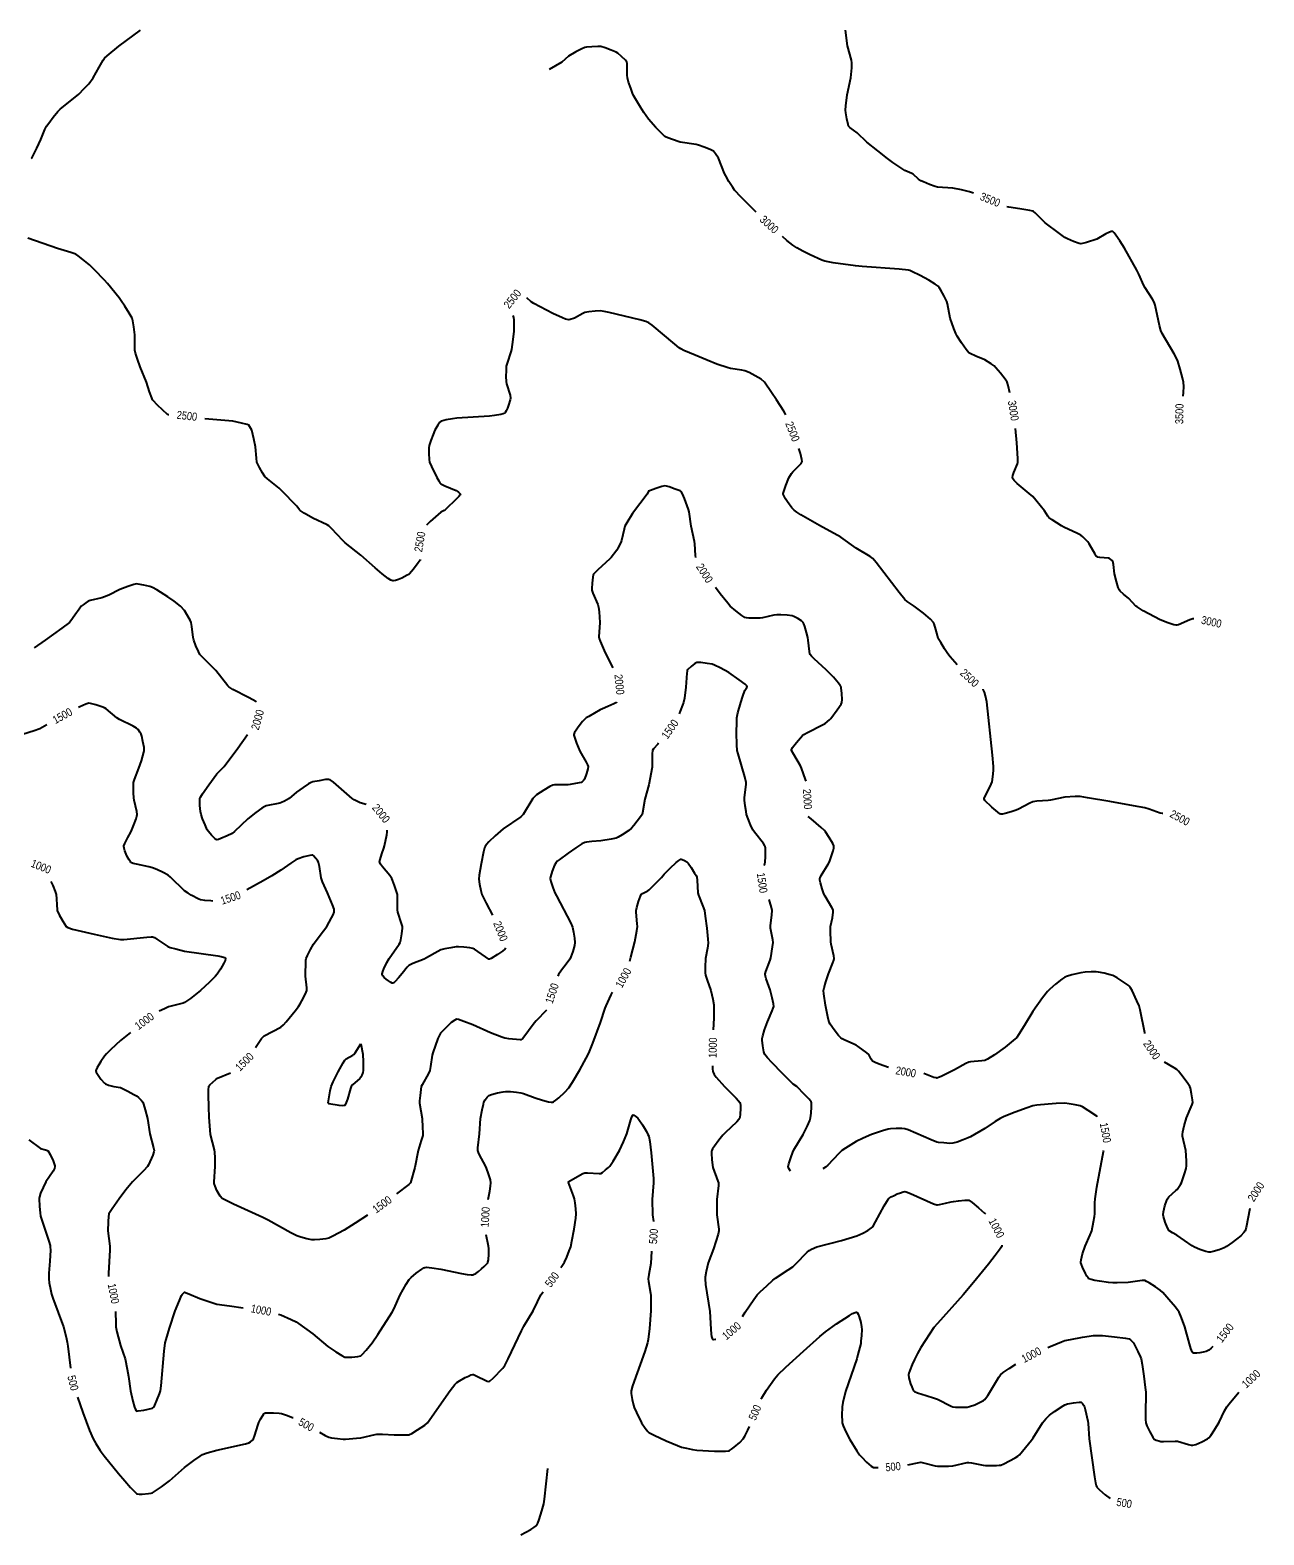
# Model space of a CAD drawing. Extents: x 6523 to 14962, y 1308 to 7376.
# Drawn here: x 10262 to 14962, y 1646 to 7376 of the extents above; entities that cross this region are included whole.
import ezdxf
from ezdxf.enums import TextEntityAlignment as Align

# ---------------------------------------------------------------- set-up
doc = ezdxf.new("R2010")
doc.units = 0
doc.header["$MEASUREMENT"] = 0
doc.layers.add('OVB-D2-TEXT', color=7, linetype='Continuous')
doc.layers.add('OVB-D2_Contour', color=1, linetype='Continuous', lineweight=40)
doc.styles.add('PTXT', font='ARIALN.TTF', dxfattribs={"width": 0.825})

msp = doc.modelspace()

# ---------------------------------------------------------------- linework, layer by layer
at = {"layer": 'OVB-D2_Contour', "color": 11, "elevation": 762}
for points in [[(10267.7, 6886.8), (10268.8, 6888.5), (10287.4, 6925.8), (10303.3, 6958.9), (10318.5, 6996.6), (10324.9, 7010.4), (10332.9, 7021.6), (10350.6, 7044.5), (10367.7, 7065.4), (10376.1, 7074.2), (10447.7, 7132.3), (10468.5, 7152.9), (10485.9, 7171.2), (10502.3, 7193.3), (10525.7, 7235), (10541, 7261.1), (10546.1, 7268.5), (10556.2, 7278.1), (10600.6, 7313.9), (10682.6, 7375.7)], [(10791.2, 5910.5), (10789.3, 5910.6), (10785.1, 5912.5), (10747.6, 5948.1), (10731, 5965.6), (10729, 5968.3), (10725.8, 5974.9), (10717.5, 5998), (10705.3, 6035), (10680.8, 6093.3), (10670.8, 6123.3), (10664, 6146), (10661.3, 6157), (10660.8, 6172.9), (10661.2, 6215.3), (10657.2, 6245.6), (10653.2, 6268.3), (10650.4, 6278.9), (10639.9, 6297.5), (10623.2, 6324), (10609.1, 6345.1), (10601, 6356), (10557.2, 6410.4), (10546.1, 6423.5), (10507, 6463.3), (10487.9, 6482), (10463.4, 6502.5), (10445, 6516.6), (10435.8, 6522.7), (10417.1, 6529.2), (10366.3, 6543.8), (10253.3, 6583.7)], [(13140.7, 5910.8), (13139.7, 5913.1), (13133.5, 5924.2), (13105.9, 5967.9), (13086.9, 5995.8), (13059.1, 6035), (13047, 6046.6), (13024.1, 6059.3), (13000.8, 6071.3), (12984.5, 6078.7), (12973.8, 6080.9), (12929.8, 6087.2), (12920.8, 6089.1), (12878.4, 6103.8), (12840.7, 6118.6), (12795, 6137.5), (12752.8, 6156), (12740.6, 6162.3), (12735, 6166.2), (12718.5, 6179.2), (12631.8, 6251.8), (12618.7, 6261.4), (12608.1, 6265.6), (12584.8, 6272), (12467.5, 6300.4), (12448.4, 6304.6), (12433.2, 6307), (12414.2, 6305.7), (12390.7, 6302.9), (12374.9, 6300.1), (12367.8, 6296.8), (12335.4, 6278.5), (12319.9, 6273.6), (12313.9, 6272.5), (12301.8, 6275.6), (12290.4, 6279.6), (12253, 6296.1), (12181.4, 6335), (12171.4, 6341.3), (12154.8, 6356.1)], [(12101.1, 6289), (12103.3, 6281.6), (12104.2, 6272.6), (12104.3, 6228.7), (12103.9, 6217.9), (12098.7, 6178.5), (12095.6, 6159.6), (12093.2, 6150.6), (12078.9, 6106.9), (12075.9, 6096), (12075, 6080.1), (12074.9, 6056.6), (12075.5, 6037.7), (12077.2, 6028.7), (12090.3, 5985), (12092.2, 5974.1), (12091.1, 5967.8), (12084.6, 5947.3), (12080.3, 5936), (12075.9, 5926.1), (12071.8, 5919.1), (12070.1, 5917.2), (12064.4, 5914.6), (12055, 5912.2), (12031.3, 5908.3), (12011.8, 5905.9), (11887.2, 5898.1), (11871, 5895.7), (11847.4, 5891.5), (11828.7, 5886.9), (11826.2, 5885.8), (11823.3, 5883.1), (11815.2, 5871.6), (11804.1, 5852.2), (11797.5, 5836.4), (11788.5, 5813.1), (11782, 5793.9), (11780.9, 5784.9), (11781.2, 5763.7), (11782.5, 5741), (11783.9, 5730.2), (11790.7, 5714), (11811.8, 5671.9), (11818.5, 5659.3), (11823.4, 5651.3), (11826.2, 5648), (11841.9, 5640.5), (11884.6, 5622.5), (11888.9, 5620.2), (11894.3, 5616), (11899.4, 5611.1), (11901, 5608.3), (11900.3, 5606.3), (11895.7, 5600.4), (11887.2, 5591.6), (11843.1, 5549.2), (11839.6, 5546.5), (11826.2, 5540.6), (11785.9, 5504.3), (11771.8, 5490.2)], [(11748.9, 5359.8), (11747.7, 5357.5), (11740.9, 5347.3), (11722.7, 5323.7), (11706.8, 5305.6), (11704.3, 5303.3), (11698.5, 5299.6), (11677.6, 5289.3), (11665.6, 5284.2), (11654.6, 5280.3), (11646.1, 5278.3), (11643.4, 5278.3), (11636.4, 5281.4), (11626.4, 5287.9), (11603.3, 5305.8), (11576, 5328.6), (11521.4, 5376.7), (11462.6, 5423.2), (11453.7, 5431.8), (11410.7, 5477.3), (11399.5, 5487.8), (11393.5, 5491.4), (11338.6, 5517.1), (11306.6, 5536.2), (11291.5, 5545.9), (11288.1, 5548.8), (11277.6, 5563.4), (11219.4, 5623.2), (11210.4, 5631.1), (11166, 5666.8), (11155.7, 5676.2), (11147, 5689.7), (11135.6, 5710.5), (11126.4, 5730.2), (11124.2, 5746.1), (11121.1, 5788.6), (11114.9, 5818.8), (11106.6, 5852.2), (11099.7, 5865.5), (11095.5, 5871.1), (11088.6, 5873.8), (11067.5, 5879.4), (11033.8, 5886.5), (10927.2, 5896)], [(13793.9, 4958.8), (13767.1, 4989.4), (13757.5, 5001.2), (13745.3, 5019.8), (13731, 5043.3), (13721.8, 5059.7), (13718.4, 5070.5), (13712.3, 5093.6), (13705.9, 5114.8), (13703.1, 5120.6), (13691.5, 5132.4), (13665, 5155), (13630.4, 5182.8), (13603.6, 5199.9), (13594.1, 5207.1), (13572.2, 5234.6), (13485.4, 5348), (13472.2, 5363.7), (13462, 5371.1), (13408.5, 5402.7), (13350.2, 5444.3), (13268.6, 5488.9), (13198.4, 5530.3), (13182.7, 5540.3), (13172.9, 5547.4), (13164.2, 5557.2), (13147.7, 5579.5), (13140, 5591.2), (13134.1, 5601.3), (13131.4, 5608.3), (13131.3, 5611), (13133, 5619.3), (13140.6, 5642), (13152.1, 5670.4), (13162.9, 5687.9), (13167.4, 5694.2), (13194.7, 5720), (13199.9, 5725.9), (13202.4, 5730.2), (13202.6, 5732.9), (13201.6, 5741.1), (13196.3, 5763.8), (13190.7, 5783.1)], [(14577.2, 4392.8), (14575.8, 4393), (14566.8, 4394.6), (14524.5, 4409.1), (14508.5, 4414), (14465.3, 4422.2), (14374.7, 4438.5), (14290, 4452.9), (14262, 4457), (14243.1, 4457), (14203.7, 4454.9), (14149.1, 4443.1), (14140.1, 4441.6), (14097.6, 4439.2), (14081.8, 4437.3), (14070.7, 4432.5), (14027.2, 4409.8), (14018.2, 4405.8), (13999.3, 4399.2), (13975.8, 4392.3), (13966.1, 4390.4), (13959.8, 4390.4), (13956.7, 4391.8), (13948, 4397.8), (13925.4, 4417.4), (13898.7, 4442.8), (13896.7, 4448.1), (13896.6, 4450.1), (13923.5, 4504.6), (13926.7, 4513.6), (13929.3, 4532.5), (13931.4, 4556), (13931.9, 4572), (13928.1, 4615.3), (13906.7, 4817.4), (13901.3, 4841.4), (13897.2, 4855.3), (13893.2, 4865.3), (13892.8, 4866.1)]]:
    msp.add_lwpolyline(points, dxfattribs=at)
at = {"layer": 'OVB-D2_Contour', "color": 95, "elevation": 1066.8}
for points in [[(13855.9, 6755.1), (13840.6, 6760), (13810.5, 6767.2), (13777, 6774), (13718.6, 6777.7), (13709.5, 6780.1), (13688.2, 6788.1), (13665.6, 6797.5), (13655, 6802.3), (13646.8, 6808.6), (13625.6, 6826.5), (13621.2, 6829.1), (13594.1, 6841.6), (13549.1, 6871.5), (13527.7, 6886.3), (13490.8, 6915.7), (13449.8, 6949.4), (13412.9, 6984.2), (13384.7, 7005.4), (13379.9, 7010.4), (13377.8, 7016.4), (13373.1, 7037.5), (13369.2, 7060.4), (13367.9, 7071.4), (13369, 7087.4), (13374.2, 7129.7), (13388.6, 7193.3), (13391.9, 7232.6), (13392.6, 7251.6), (13391.1, 7260.6), (13375.2, 7315.2), (13367.7, 7375.7)], [(14655, 5981.2), (14655.9, 5995.7), (14656.5, 6019.1), (14656, 6035), (14652.3, 6051.1), (14643.2, 6084.4), (14633.7, 6115.2), (14630.4, 6124.3), (14620, 6143.6), (14575.1, 6220.6), (14569.4, 6232.1), (14564.3, 6251), (14547.6, 6328.9), (14544.4, 6339.8), (14538.3, 6351), (14509.6, 6394.4), (14504.4, 6403.4), (14485.6, 6445.9), (14478.1, 6461.8), (14430.8, 6544.9), (14413.6, 6572.8), (14398.3, 6595.4), (14391.8, 6603.4), (14386.6, 6608.5), (14384.1, 6609.3), (14380.6, 6609), (14371.2, 6605.5), (14359.6, 6599.6), (14325.6, 6580.2), (14286.5, 6566.9), (14275.6, 6563.9), (14264.6, 6562.1), (14258.1, 6563.5), (14236.7, 6571.2), (14214.1, 6581), (14203.7, 6586.2), (14182.9, 6600.8), (14129.4, 6642), (14121.5, 6649), (14090.3, 6680), (14084, 6685.1), (14081.8, 6686.3), (14070.5, 6689.3), (14031.8, 6695.7), (13990.1, 6701.8), (13982.4, 6703.3)]]:
    msp.add_lwpolyline(points, dxfattribs=at)
at = {"layer": 'OVB-D2_Contour', "color": 23, "elevation": 914.4}
for points in [[(13027.7, 6682.5), (12971.2, 6739.3), (12945.7, 6766.6), (12938.4, 6776.9), (12924.4, 6799.5), (12911.8, 6821), (12907.1, 6830.1), (12884.5, 6888.5), (12873.2, 6904.6), (12865.3, 6914.1), (12862.6, 6916.5), (12852.1, 6921.4), (12829.5, 6930.1), (12808.1, 6937.6), (12798.9, 6940.2), (12738.1, 6949.4), (12705.5, 6960.1), (12685.3, 6968), (12679.7, 6971), (12668.2, 6981.5), (12645.5, 7005.3), (12617.5, 7036.5), (12599.8, 7061.7), (12586.8, 7082.1), (12561.1, 7126.4), (12556.7, 7135.4), (12549.9, 7154), (12542.1, 7177.2), (12537.6, 7193.3), (12537, 7204.1), (12537.1, 7227), (12536.4, 7248.1), (12535.2, 7254.2), (12529.6, 7261.7), (12515.5, 7275.6), (12501.3, 7287.7), (12494.3, 7292.2), (12475.7, 7299.8), (12452.2, 7308.1), (12435.8, 7312.7), (12425, 7313.1), (12402.3, 7312.1), (12381.1, 7310.1), (12374.9, 7308.9), (12363.7, 7304.2), (12341, 7292.6), (12312.7, 7276.6), (12287.8, 7254.2), (12238.8, 7225.1)], [(13994.3, 5994.2), (13987.8, 6022.7), (13984, 6035), (13976.6, 6046.6), (13958.7, 6069.4), (13941.1, 6090.1), (13934.2, 6097.3), (13923, 6105.3), (13898.9, 6120.6), (13864.8, 6134.5), (13843.7, 6143.8), (13837.9, 6147.3), (13828.2, 6158.9), (13809.8, 6185.1), (13793.6, 6210.2), (13787.9, 6220.4), (13780.6, 6239.2), (13767.4, 6278.9), (13756.9, 6333.7), (13754, 6342.6), (13744.3, 6362.2), (13731.2, 6385.7), (13725.3, 6395.1), (13721, 6400.8), (13710, 6408.7), (13685.5, 6423.4), (13653, 6441.2), (13620.3, 6457.1), (13612.7, 6460.2), (13607.6, 6461.8), (13572.8, 6465.3), (13431.5, 6475.6), (13405.9, 6478), (13321, 6490.1), (13289.3, 6495.8), (13278.1, 6499.9), (13233.9, 6519.7), (13205.9, 6534.1), (13182.7, 6546.9), (13167.4, 6556.4), (13145.3, 6575.1), (13128.7, 6589.7)], [(14695, 5134.4), (14691.4, 5134.5), (14680.4, 5130.6), (14636.9, 5111.1), (14630.4, 5109.5), (14627.7, 5109.7), (14619.4, 5111.5), (14596.7, 5118.9), (14566.7, 5130.5), (14524.3, 5152.6), (14502.5, 5164.6), (14478.9, 5179.3), (14474.3, 5182.8), (14447.5, 5211.7), (14427, 5228.2), (14414.5, 5238.9), (14411.4, 5242.6), (14407.2, 5253), (14400.3, 5275.7), (14392.7, 5305.7), (14388.8, 5340.6), (14386.6, 5353.6), (14384.5, 5356), (14379, 5360.2), (14373.4, 5363.7), (14369.7, 5364.9), (14337.1, 5368.1), (14329.9, 5369.4), (14325.6, 5371.1), (14323.7, 5373), (14318.8, 5379.8), (14296.3, 5419.8), (14291.7, 5426.8), (14272.5, 5446.4), (14264.6, 5453.1), (14252.2, 5459.4), (14200.4, 5482.8), (14190.8, 5487.7), (14155.5, 5510.8), (14142.7, 5520.3), (14139.1, 5524.8), (14126.2, 5544.6), (14093.2, 5586.2), (14081.8, 5599.5), (14067.7, 5611.7), (14037.5, 5636.5), (14022.5, 5649.5), (14010.8, 5660.9), (14006.8, 5665.5), (14004.5, 5669.3), (14004.1, 5671.9), (14005.5, 5679.9), (14009.2, 5690.6), (14022.8, 5723.8), (14024.6, 5730.2), (14024.8, 5744.8), (14021.4, 5803.8), (14016.3, 5859)]]:
    msp.add_lwpolyline(points, dxfattribs=at)
at = {"layer": 'OVB-D2_Contour', "color": 31, "elevation": 609.6}
for points in [[(12797.9, 5367.3), (12796.6, 5375.1), (12793.9, 5419.1), (12792.9, 5428.1), (12780.6, 5486.4), (12772.8, 5541.1), (12770.7, 5550.1), (12754.4, 5592.5), (12746.8, 5610.5), (12741.7, 5619), (12738.1, 5621), (12719.4, 5628.2), (12695.9, 5636.1), (12686.2, 5638.8), (12679.7, 5639.9), (12668.6, 5637.8), (12645.9, 5630.6), (12624.9, 5622.9), (12618.3, 5620), (12612.9, 5608.3), (12556.3, 5534.8), (12535.3, 5499.9), (12528.1, 5486.4), (12525, 5475.7), (12514.7, 5431.7), (12512.4, 5424), (12501.4, 5402.7), (12496.8, 5394.8), (12475.9, 5367.5), (12470.5, 5361.8), (12424.4, 5320.4), (12414.4, 5310.6), (12408.6, 5303.5), (12407.6, 5301.1), (12405.6, 5293.2), (12402.6, 5270.4), (12401.3, 5248.9), (12401.6, 5242.6), (12405.4, 5231.5), (12425, 5188), (12427.9, 5179), (12429.7, 5160.1), (12431.8, 5120.6), (12429.1, 5065.9), (12429.5, 5059.7), (12433.3, 5048.6), (12452.9, 5004.9), (12482.5, 4947.9)], [(11124.9, 4816.6), (11122.4, 4818.8), (11110.8, 4826.1), (11094.6, 4834.8), (11033.8, 4864.3), (11018.7, 4875.3), (11015, 4879.4), (10969.7, 4937.8), (10914.8, 4992), (10909, 4998.7), (10903.6, 5009.1), (10894, 5031.7), (10885.9, 5053.2), (10883.3, 5062.3), (10878.5, 5104.8), (10876.1, 5120.6), (10872.3, 5128.8), (10850.3, 5166), (10835.2, 5181.6), (10810.5, 5200.8), (10787.3, 5217.9), (10745.3, 5244.2), (10729, 5253.2), (10718.4, 5256.6), (10695.7, 5262.2), (10674.4, 5266.3), (10668, 5266.8), (10657, 5264.4), (10634.3, 5257.2), (10604.3, 5246.1), (10562.2, 5224.7), (10546.1, 5217.1), (10535.3, 5214.1), (10491.3, 5203.8), (10483.8, 5201.3), (10474.7, 5195.4), (10464, 5187.5), (10457.1, 5181.6), (10449, 5170.8), (10432.9, 5147.6), (10417.4, 5126.4), (10412.1, 5120.6), (10382.6, 5098.1), (10319.2, 5052.7), (10277.6, 5023.9)], [(13218.1, 4516), (13216.3, 4522), (13200.5, 4565.8), (13196.6, 4574.7), (13171.6, 4616.8), (13162.7, 4633), (13162.9, 4635.1), (13166.6, 4644), (13181.8, 4663), (13204.9, 4689.4), (13209.8, 4693.9), (13223.5, 4701.7), (13281.1, 4729.8), (13290.4, 4734.8), (13306.8, 4749.1), (13312.6, 4754.9), (13337.1, 4787.6), (13351.3, 4809), (13354.6, 4815.8), (13355.6, 4826.7), (13354.7, 4850), (13352, 4871.5), (13350.2, 4877.6), (13348.5, 4880.6), (13342, 4889.1), (13322.2, 4911.4), (13294.4, 4940.4), (13248.8, 4981.8), (13238.9, 4991.7), (13233.2, 4998.7), (13232.2, 5001.1), (13230.5, 5009.1), (13225.9, 5053.3), (13224.4, 5062.4), (13219.5, 5081.7), (13212.8, 5105.2), (13209.5, 5114.7), (13206.7, 5120.6), (13200.6, 5126), (13186.1, 5135.3), (13171.8, 5143.1), (13164.8, 5145.5), (13145.9, 5147.7), (13122.4, 5149.2), (13106.4, 5149.5), (13095.5, 5147.7), (13051.8, 5138.1), (13042.8, 5136.9), (13023.7, 5136.4), (13000.1, 5136.7), (12990.6, 5137.4), (12984.5, 5138.7), (12972.8, 5146.2), (12949.9, 5164.6), (12929.3, 5182.8), (12919.4, 5193.3), (12891.2, 5228.7), (12872.6, 5252.9)], [(12495.9, 4817.2), (12495.3, 4815.8), (12493.2, 4814), (12485.8, 4809.7), (12463.4, 4799.8), (12442.1, 4791.3), (12433.1, 4787), (12390.2, 4762.5), (12380.7, 4756.5), (12374.9, 4752.1), (12366.4, 4742.6), (12349.9, 4721.4), (12342.2, 4710.2), (12336.3, 4700.6), (12333.6, 4693.9), (12333.6, 4691.2), (12335.4, 4682.9), (12343.4, 4660.2), (12356.2, 4630.3), (12380.2, 4588.4), (12385.1, 4578.6), (12387.6, 4572), (12386.8, 4563.3), (12382.1, 4545.3), (12374.5, 4523), (12370.8, 4518.7), (12365.7, 4513.8), (12361.8, 4511), (12353.5, 4509), (12318.9, 4502.8), (12311.3, 4502.1), (12268.8, 4502.3), (12259.1, 4501.9), (12253, 4501), (12241.7, 4495.5), (12219, 4482), (12191.3, 4464.1), (12180.6, 4454.2), (12176.9, 4450.1), (12140.2, 4388.6), (12131, 4379.5), (12064, 4333.8), (12053.7, 4325.7), (12033.6, 4307.6), (12009.7, 4284.5), (12000.5, 4274.4), (11995.4, 4267.2), (11993.5, 4262.2), (11989.1, 4246.2), (11979.8, 4200.8), (11972.8, 4158.1), (11971.3, 4142.6), (11973.9, 4123.5), (11978.7, 4100), (11983.1, 4084.3), (11999, 4051.7), (12022.9, 4005.5)], [(11542, 4426.6), (11520, 4433.9), (11496.9, 4445.2), (11488.6, 4450.1), (11418.4, 4511.7), (11404.9, 4520.5), (11399.5, 4522.8), (11387.6, 4521.6), (11362.7, 4517.7), (11339.6, 4513), (11332.9, 4511), (11322.7, 4505.4), (11302.1, 4491.9), (11276.3, 4473.9), (11249.5, 4450.1), (11231.7, 4440), (11220.2, 4434.1), (11214, 4431.9), (11161.8, 4421.5), (11155.7, 4419.6), (11144.4, 4412.6), (11121.7, 4396.2), (11092, 4373), (11040.4, 4324), (11031.3, 4317), (11012.8, 4307.4), (10989.3, 4297), (10979.4, 4293.7), (10972.8, 4292.7), (10970.9, 4293.3), (10965.6, 4297), (10952.5, 4310.2), (10941.2, 4323.9), (10936.8, 4330.7), (10928.4, 4349.3), (10919, 4372.8), (10913.4, 4389.1), (10911.6, 4399.9), (10909.1, 4422.8), (10908.4, 4434.3), (10908.3, 4444), (10909.3, 4450.1), (10911.3, 4454.5), (10919.1, 4467.3), (10942.7, 4501.8), (10973.9, 4544.2), (11001.2, 4572), (11052.8, 4641.9), (11089.9, 4693.1)], [(13531.8, 3425.5), (13496.4, 3438.3), (13481.6, 3444.1), (13471.2, 3449.3), (13466.2, 3457.2), (13460.8, 3467.8), (13456.7, 3474.7), (13449, 3481.3), (13416.1, 3506.1), (13408.6, 3510.8), (13365.7, 3529.9), (13356.1, 3534.6), (13350.2, 3538.3), (13341.4, 3547.7), (13324.5, 3569.1), (13310, 3590), (13306.5, 3596.6), (13301.1, 3617.9), (13292.5, 3663.2), (13286.1, 3705.8), (13284.9, 3718.6), (13286.8, 3729.5), (13293.4, 3752.2), (13303.2, 3782.2), (13319.9, 3824.3), (13323.2, 3834), (13324.7, 3840.5), (13323.4, 3851.3), (13313.1, 3895.1), (13311.8, 3904.1), (13311.3, 3946.4), (13311.7, 3962.4), (13318.2, 3995.9), (13321.6, 4017.1), (13321.5, 4023.4), (13320.6, 4026.2), (13316.6, 4034.6), (13290.7, 4077.9), (13286.3, 4086.9), (13279.8, 4105.7), (13272.8, 4129.1), (13270.7, 4138.9), (13270.3, 4145.3), (13271.2, 4148.2), (13275.3, 4156.6), (13302.6, 4199.8), (13307.3, 4208.8), (13314.1, 4227.6), (13321.4, 4251), (13323.6, 4260.8), (13324.1, 4267.2), (13323.3, 4270.1), (13319.4, 4278.7), (13306.1, 4301.5), (13292.3, 4322.3), (13287.8, 4328.2), (13276, 4339.1), (13236.8, 4372.1), (13226.6, 4381.7)], [(12072.5, 3881.5), (12070.1, 3876), (12061.6, 3869.1), (12042.6, 3855.8), (12018.7, 3840.3), (12011.7, 3838.2), (12009.1, 3838.2), (11954.8, 3875.8), (11948.2, 3879.3), (11937.6, 3881.5), (11914.9, 3883.7), (11893.6, 3884.9), (11884.5, 3884.7), (11865.4, 3881.8), (11842, 3877.2), (11826.2, 3873.3), (11815.2, 3867.8), (11771.6, 3843.1), (11762.7, 3838.5), (11719.9, 3821.1), (11704.3, 3813.6), (11699, 3808.1), (11679.8, 3783), (11665.7, 3766.4), (11653.1, 3752.9), (11647.5, 3748.2), (11643.4, 3746.4), (11641.2, 3746.9), (11634.9, 3750), (11627.1, 3755.3), (11618.8, 3761.8), (11611.3, 3768.7), (11605.7, 3774.9), (11603.3, 3779.5), (11603.4, 3782.3), (11605.7, 3790.7), (11610.1, 3801.5), (11621.5, 3824.9), (11629.9, 3840.5), (11668.4, 3894.8), (11672.1, 3901.4), (11674.7, 3912), (11678.1, 3934.7), (11680.1, 3956), (11680.2, 3962.4), (11677.5, 3973.3), (11663.5, 4017), (11661.6, 4026), (11661.9, 4068.4), (11661.4, 4084.3), (11658.4, 4095.4), (11650.8, 4118.2), (11642.9, 4139.2), (11640.2, 4145.3), (11632, 4156.2), (11604.3, 4189.6), (11597.3, 4199.3), (11593.8, 4206.2), (11593.6, 4208.9), (11595.1, 4217.1), (11602.1, 4239.7), (11609.6, 4260.9), (11612.2, 4269.8), (11620.6, 4312.1), (11621.9, 4321.8), (11622.3, 4328.2), (11622.1, 4328.7)], [(14508.8, 3555.6), (14508.4, 3557.2), (14491, 3645.1), (14487, 3660.3), (14478.6, 3679.5), (14459.7, 3718.6), (14453.4, 3729.3), (14449.1, 3735.8), (14445, 3739.4), (14426.4, 3751.8), (14403, 3766.4), (14386.6, 3775.5), (14376, 3778.8), (14353.3, 3784.3), (14332, 3788.7), (14323, 3789.7), (14304, 3789.3), (14280.6, 3788), (14264.6, 3786.5), (14230.8, 3778.4), (14209.7, 3772.2), (14203.7, 3769.8), (14191.8, 3761.6), (14168, 3742.8), (14146.3, 3724.4), (14137.4, 3715.3), (14118.8, 3690.9), (14081.8, 3638.9), (14049, 3584.3), (14027.8, 3550.1), (14020.8, 3540.4), (14007, 3527.9), (13976.2, 3503.4), (13936.4, 3473.6), (13909.5, 3457.4), (13898.9, 3452.3), (13888.1, 3450.7), (13844.1, 3447), (13837.9, 3445.9), (13826.8, 3440.8), (13783.3, 3416.9), (13755.7, 3402.5), (13732.4, 3391.2), (13722.6, 3387.1), (13716, 3385.4), (13713.3, 3385.6), (13705, 3387.8), (13666, 3402.6)], [(11521.4, 3515.4), (11529.8, 3476.6), (11531.2, 3447.2), (11531.4, 3424.6), (11531.1, 3413.8), (11529.2, 3406.7), (11525.6, 3396.6), (11522.1, 3388.7), (11517.9, 3383.9), (11490.8, 3359.4), (11484.9, 3352.8), (11482.1, 3345.5), (11470.9, 3305.2), (11466.7, 3292.5), (11462.5, 3283.7), (11460.5, 3281.3), (11458.2, 3280.3), (11450.4, 3279.7), (11439.7, 3280.6), (11399.5, 3287.7), (11397.6, 3291.4), (11405, 3337.1), (11408.8, 3352.8), (11417.1, 3371.2), (11435.8, 3409), (11454.3, 3443.9), (11460.5, 3453.9), (11466.1, 3458.2), (11492.1, 3472.3), (11495.6, 3474.7), (11500.6, 3481.5), (11521.4, 3515.4), (11521.4, 3515.4)], [(14908.9, 2888.7), (14894.4, 2816.7), (14890.8, 2803.2), (14886, 2797), (14874.2, 2785.1), (14841.3, 2759.4), (14819.9, 2743.8), (14810.8, 2738.5), (14792.1, 2731.8), (14768.6, 2724.9), (14758.8, 2722.7), (14752.3, 2721.9), (14741.2, 2724.6), (14718.4, 2732.9), (14697.5, 2741.7), (14688.6, 2746.2), (14630.4, 2787.6), (14613.5, 2796.1), (14603.2, 2801.9), (14600.6, 2804.2), (14595.4, 2814.5), (14586.3, 2837), (14579.2, 2858.6), (14577.9, 2865.1), (14579.4, 2876.2), (14585.2, 2899), (14591.9, 2920.1), (14594.4, 2926.1), (14600.1, 2932.6), (14626.7, 2956.6), (14631.3, 2961.3), (14644.2, 2979.7), (14648.5, 2987), (14659.4, 3020.3), (14665.4, 3041.6), (14667, 3050.6), (14666.9, 3069.6), (14664.8, 3109), (14652.5, 3163.6), (14651.8, 3169.9), (14653.5, 3180.9), (14658.7, 3203.6), (14667.2, 3233.6), (14685.4, 3275.6), (14689.1, 3285.3), (14690.9, 3291.8), (14690.3, 3302.8), (14686.8, 3325.6), (14682.2, 3346.7), (14680.1, 3352.8), (14672.4, 3365), (14654.2, 3389.4), (14636.2, 3411.4), (14630.4, 3417.6), (14620.1, 3424.7), (14583.4, 3446.1)]]:
    msp.add_lwpolyline(points, dxfattribs=at)
at = {"layer": 'OVB-D2_Contour', "color": 181, "elevation": 457.2}
for points in [[(13059, 4194.2), (13060.8, 4199.9), (13062.7, 4208.9), (13063.8, 4227.9), (13064.1, 4251.5), (13063.5, 4261.1), (13062.4, 4267.2), (13061, 4270.1), (13055.3, 4278.5), (13021.3, 4321.7), (13015.4, 4330.7), (13006.9, 4349.4), (12997.3, 4372.9), (12991.4, 4389.1), (12989.3, 4399.8), (12986, 4422.5), (12983.6, 4443.7), (12983.3, 4452.7), (12990.3, 4504.7), (12990.3, 4511), (12984.9, 4532.8), (12959, 4620.2), (12956.1, 4633), (12954.6, 4654.5), (12953.6, 4699.9), (12953.7, 4742.3), (12954.4, 4757.6), (12958.7, 4776.6), (12969.2, 4815.8), (12977.4, 4840.1), (12984.8, 4860.7), (12991.9, 4872.3), (12993.8, 4876.8), (12992.7, 4878.7), (12985.6, 4885.2), (12963.1, 4901.6), (12923.5, 4929.2), (12890.4, 4947.2), (12869.1, 4957.7), (12860, 4961), (12841.1, 4964.3), (12817.6, 4967.1), (12807.9, 4967.6), (12801.6, 4967.2), (12794.3, 4963.3), (12780.3, 4952.8), (12768.2, 4941.6), (12765.4, 4937.8), (12764.6, 4935.3), (12763.4, 4927.3), (12760.6, 4874.1), (12754.7, 4831.7), (12751.7, 4815.8), (12747.9, 4804.8), (12738.9, 4782), (12734.9, 4772.5)], [(10958.8, 4059.3), (10951.2, 4059.6), (10927.7, 4061.6), (10911.8, 4063.8), (10904.5, 4066.9), (10875.9, 4082), (10864.3, 4089.2), (10850.9, 4098.7), (10796.6, 4150.9), (10787.5, 4158.1), (10768.8, 4168), (10745.3, 4179.2), (10729, 4186.3), (10714.2, 4189.7), (10667.1, 4199.3), (10654.2, 4202.8), (10646.3, 4206.2), (10644.3, 4208.3), (10639.3, 4215.7), (10633.7, 4226.2), (10628.1, 4238.3), (10623.3, 4250.2), (10620, 4260.4), (10618.8, 4267.2), (10619.3, 4270), (10622.5, 4278.4), (10634.2, 4300.9), (10645.9, 4321.8), (10650.2, 4330.8), (10657.6, 4349.5), (10666, 4372.9), (10669, 4382.6), (10670.4, 4389.1), (10669, 4400), (10658.4, 4443.7), (10657, 4452.7), (10656.2, 4471.7), (10655.9, 4495.1), (10656.6, 4511), (10660, 4522), (10676.6, 4565.7), (10686, 4593.4), (10695.9, 4626.5), (10697, 4633), (10696, 4643.9), (10692, 4666.6), (10687.4, 4687.7), (10685.2, 4695.1), (10680.2, 4703), (10673.3, 4712.4), (10668, 4718.1), (10655.2, 4725), (10602.1, 4750.8), (10592.4, 4756.5), (10551.4, 4791.3), (10546.1, 4795), (10535.6, 4799.2), (10513, 4806.6), (10491.6, 4812.1), (10485.1, 4812.7), (10482.3, 4812.2), (10474, 4809.2), (10451.3, 4799), (10445.9, 4796.3)], [(10325.8, 4730.3), (10308.7, 4719.9), (10299.3, 4715.2), (10278, 4707.8), (10233.2, 4693.9)], [(12656.5, 4660.8), (12653.2, 4657.3), (12637.1, 4639), (12633.2, 4633), (12632.5, 4630.5), (12631.7, 4622.4), (12632.1, 4578.3), (12631.5, 4568.9), (12618.7, 4501.9), (12603.5, 4447.4), (12594.9, 4395.2), (12593.1, 4389.1), (12587.6, 4380.4), (12561.6, 4347), (12552.7, 4337.1), (12542.9, 4328.2), (12517.9, 4311.9), (12501.8, 4302.3), (12494.2, 4299.1), (12475.4, 4295), (12435.8, 4288.3), (12402.2, 4286), (12381, 4284.1), (12374.9, 4282.8), (12363.6, 4276.8), (12340.9, 4262.2), (12311.7, 4242.2), (12277.4, 4216.9), (12270, 4210.7), (12265.7, 4206.2), (12260.3, 4196), (12251.2, 4173.4), (12244.2, 4151.9), (12243.1, 4145.3), (12245.4, 4134.2), (12253.2, 4111.5), (12261.5, 4090.5), (12266.8, 4079), (12321.8, 3975.3), (12328.7, 3959.9), (12332.7, 3941.1), (12336.3, 3917.6), (12337.5, 3901.4), (12335.4, 3890.4), (12329.1, 3867.6), (12322.2, 3846.6), (12318, 3837.7), (12304.3, 3818.7), (12286.8, 3795.6), (12275.4, 3779.5), (12272.3, 3772.8)], [(11120.4, 3501.5), (11143.5, 3535.7), (11154.3, 3546.1), (11216.6, 3579.4), (11226.8, 3588.6), (11237, 3599.2), (11272, 3641.3), (11284.6, 3657.6), (11290.9, 3668.1), (11303.1, 3690.5), (11313.5, 3711.9), (11315.8, 3718.6), (11315.9, 3729.3), (11311.3, 3773.2), (11310.8, 3782.2), (11312, 3824.7), (11312.8, 3834.3), (11313.8, 3840.5), (11318.6, 3851.7), (11330.4, 3874.4), (11342.1, 3895.3), (11347.7, 3904.2), (11380.3, 3946.3), (11392.1, 3962.4), (11410.4, 3995.3), (11416, 4006.9), (11419.8, 4016.7), (11420.8, 4020.5), (11420.9, 4023.4), (11419.8, 4028.9), (11414.1, 4045.5), (11394.9, 4090.6), (11376.3, 4132.6), (11370.5, 4147.9), (11363.9, 4190.4), (11360.7, 4206.2), (11357.6, 4211.9), (11349.8, 4223), (11341.6, 4232.1), (11338.6, 4233.8), (11335.9, 4233.9), (11327.6, 4232.7), (11304.8, 4227.2), (11283.7, 4220.7), (11274.8, 4216.8), (11255.7, 4204.1), (11216.6, 4176.4), (11183.3, 4155.9), (11150.4, 4136.6), (11087.1, 4102.4)], [(13159, 3031.2), (13152.9, 3040.4), (13150.6, 3044.9), (13149.8, 3048), (13152.2, 3059.1), (13159.6, 3081.8), (13167.5, 3102.8), (13171.5, 3111.7), (13206.5, 3169.9), (13222.9, 3203.1), (13232.6, 3224.4), (13235.4, 3233.5), (13237.2, 3252.3), (13238.4, 3275.8), (13238.3, 3291.8), (13237.1, 3294.7), (13229.5, 3305.4), (13212.5, 3323.3), (13183.1, 3352.8), (13168.9, 3362.6), (13128.7, 3402.3), (13087.5, 3444.6), (13071, 3462.4), (13061, 3474.7), (13059.8, 3477.1), (13057.4, 3484.9), (13053.1, 3507.7), (13050.6, 3529.2), (13050.5, 3535.7), (13053, 3546.7), (13060.2, 3569.3), (13070.8, 3599.3), (13089.3, 3641.4), (13093, 3651.1), (13094.7, 3657.6), (13093.8, 3668.5), (13089.2, 3691.2), (13081.7, 3721.2), (13066, 3763.4), (13063, 3773.1), (13061.9, 3779.5), (13062.2, 3782.3), (13064.4, 3790.5), (13080.8, 3834.1), (13083.5, 3843.1), (13090.6, 3885.4), (13092.2, 3901.4), (13090.9, 3912.3), (13083, 3956.1), (13082.3, 3965.1), (13087.3, 4007.4), (13088.4, 4023.4), (13086.3, 4034.3), (13080.4, 4057), (13077.9, 4065.9)], [(12229.4, 3644.4), (12190.3, 3603), (12182.5, 3594.1), (12139.2, 3535.7), (12132, 3530.9), (12128.4, 3530.8), (12085.9, 3535.3), (12070.1, 3537.8), (12059.1, 3541.3), (12015.4, 3557.7), (11948.2, 3587.8), (11914.9, 3600.8), (11893.7, 3608.1), (11886.2, 3609.5), (11879.5, 3606.2), (11866.3, 3596.6), (11844, 3575), (11825.6, 3555.8), (11814.7, 3535.7), (11795.9, 3481.1), (11793.6, 3472.1), (11787.9, 3429.6), (11784.9, 3413.8), (11779.5, 3402.8), (11755.1, 3359.3), (11752.2, 3352.8), (11750.1, 3342.2), (11747.4, 3319.5), (11745.7, 3298.2), (11745.7, 3289.2), (11755.1, 3230.9), (11757.5, 3197.4), (11758.3, 3176.2), (11757.6, 3167.2), (11752.3, 3148.2), (11740.4, 3109), (11727.8, 3045.3), (11710.7, 2987), (11705.1, 2980.1), (11658.1, 2944.9)], [(11547.5, 2863.7), (11500.9, 2833.1), (11457.9, 2805.9), (11415.8, 2783.3), (11399.5, 2775.8), (11388.9, 2773.8), (11366.2, 2770.9), (11344.9, 2769.2), (11335.9, 2769.6), (11316.7, 2773.7), (11293.3, 2780), (11277.6, 2785.2), (11255.7, 2796.5), (11168.4, 2844.9), (11148.7, 2855), (11036.4, 2905.8), (11011, 2917.7), (10993.4, 2927.1), (10986, 2936.1), (10972.8, 2956.7), (10966.7, 2973.2), (10963.6, 2983.8), (10963, 2989.7), (10966.8, 3048), (10966.5, 3081.5), (10965.7, 3102.7), (10964.7, 3111.6), (10949.4, 3169.9), (10946.2, 3203.4), (10944.2, 3236.2), (10942.7, 3274.1), (10941.6, 3321), (10941.8, 3340.3), (10942.9, 3352.8), (10943.5, 3354.5), (10946.7, 3359), (10957.8, 3370.3), (10969.2, 3380.2), (10975.7, 3384.4), (11024.9, 3405.8)], [(14327.7, 3238.3), (14325.6, 3240.5), (14292.5, 3262.2), (14271.2, 3275.2), (14262.1, 3279.4), (14243.3, 3283.5), (14219.8, 3287.4), (14203.7, 3289.4), (14170.2, 3288.4), (14140.1, 3286.5), (14097.6, 3282.5), (14081.8, 3280), (14059.9, 3272.4), (14014.4, 3255.3), (13972.2, 3238.5), (13957.1, 3231.6), (13938, 3219.5), (13898.9, 3193.4), (13844.4, 3162.1), (13835.3, 3157.6), (13816.6, 3150.2), (13793.2, 3141.7), (13777, 3137), (13766.1, 3136.8), (13743.4, 3138.2), (13722.2, 3140.5), (13716, 3141.8), (13694.2, 3150.3), (13606.9, 3187.8), (13594.1, 3192.4), (13583.4, 3193.3), (13560.7, 3193), (13539.4, 3191.7), (13530.2, 3190.3), (13509.4, 3184.2), (13466.7, 3169.9), (13436, 3156.6), (13408.6, 3143.5), (13368.6, 3119), (13354.1, 3109), (13343.3, 3098.4), (13301.4, 3054), (13292.3, 3046), (13282.1, 3039.2)], [(14767.9, 2363.8), (14761.6, 2357.2), (14752.3, 2349), (14749.9, 2347.7), (14741.8, 2344.8), (14730.7, 2341.9), (14718.4, 2339.4), (14706.5, 2337.9), (14696.9, 2337.8), (14693.5, 2338.4), (14691.4, 2339.6), (14688.8, 2343.1), (14683.5, 2355.5), (14678.1, 2372.9), (14661.3, 2438.4), (14648.3, 2472.3), (14639.2, 2493.4), (14636, 2499.4), (14625, 2513.5), (14600.5, 2542.2), (14576.8, 2568.4), (14567, 2577.8), (14548.7, 2590.8), (14525.2, 2605.6), (14515.3, 2611.1), (14508.5, 2614), (14505.9, 2614.4), (14497.8, 2614.2), (14444.9, 2607.4), (14402.5, 2605.2), (14386.6, 2605.1), (14370.1, 2606.9), (14335.8, 2611.6), (14318.6, 2614.7), (14304.4, 2617.9), (14295.6, 2621.3), (14293.5, 2623.2), (14288.1, 2630.5), (14282.1, 2641), (14270.6, 2665.1), (14266.6, 2675.4), (14264.7, 2682.2), (14264.7, 2684.9), (14265.9, 2693.2), (14271.6, 2715.9), (14280.9, 2745.9), (14299.6, 2788.1), (14306.2, 2804.2), (14313.1, 2837.5), (14316.8, 2858.8), (14317.8, 2867.8), (14318.1, 2910.1), (14318.7, 2926.1), (14326.1, 2969.3), (14351, 3105.9), (14351.7, 3109.8)]]:
    msp.add_lwpolyline(points, dxfattribs=at)
at = {"layer": 'OVB-D2_Contour', "color": 141, "elevation": 304.8}
for points in [[(12546.5, 3830.6), (12551, 3846.1), (12566.3, 3904.1), (12573.6, 3946.4), (12575.6, 3962.4), (12574.9, 3973.2), (12570.5, 4017.1), (12570.5, 4023.4), (12573, 4034.5), (12579.9, 4057.4), (12587.5, 4078.4), (12590.4, 4084.3), (12594.8, 4087.8), (12615.8, 4098.5), (12620.8, 4102.1), (12652.5, 4133.3), (12667, 4148.6), (12678, 4162.3), (12700.6, 4184.4), (12723.8, 4205.7), (12733.7, 4213.9), (12740.6, 4218.6), (12741.8, 4218.8), (12745.4, 4218.1), (12755.3, 4213.6), (12764.3, 4208.2), (12768.5, 4204), (12780.2, 4187.2), (12793.6, 4165.7), (12798.8, 4156.6), (12801.6, 4150.5), (12803.4, 4138.9), (12806.3, 4091.1), (12808, 4081.6), (12824.8, 4039.4), (12830.6, 4023.4), (12834, 4001.9), (12839.8, 3956.5), (12844.3, 3914.1), (12845.1, 3898.8), (12842.2, 3879.8), (12835.3, 3840.5), (12833.9, 3807), (12833.9, 3785.8), (12835, 3776.8), (12841.3, 3757.8), (12855.4, 3718.6), (12862.6, 3685.2), (12866.4, 3664), (12867, 3657.6), (12866.2, 3613.7), (12864.7, 3569.6)], [(10341.2, 4133.7), (10348.1, 4118.1), (10357.4, 4095.4), (10361.2, 4084.3), (10362.6, 4068.4), (10363.4, 4044.8), (10364.8, 4025.9), (10365.4, 4023.4), (10373.2, 4006.8), (10386.4, 3983.3), (10399.7, 3962.4), (10405.6, 3959), (10423, 3952.6), (10506.4, 3933), (10574.4, 3918.1), (10607, 3912.5), (10619.7, 3912.7), (10707.4, 3922.2), (10723.7, 3923), (10729, 3922.7), (10735.7, 3920.1), (10745.4, 3914.4), (10787.2, 3886.6), (10796.1, 3882.9), (10817.2, 3876.9), (10850.9, 3868.7), (10976.7, 3850.8), (10989.9, 3848.1), (11002.9, 3844), (11006.3, 3841.7), (11006.8, 3840.5), (11005, 3833.5), (11000.4, 3823.4), (10986.8, 3799.4), (10974.6, 3780.6), (10966.9, 3771.5), (10945.8, 3750.6), (10911.4, 3718.6), (10872.9, 3688), (10850.9, 3672.7), (10844.8, 3670.4), (10789.9, 3656.2), (10773.6, 3649.2), (10754.1, 3640.1)], [(12007.2, 2923.5), (12013.1, 2955), (12016.3, 2974.3), (12017.6, 2987), (12015.5, 2998.1), (12008.4, 3020.8), (12000.9, 3041.8), (11997.2, 3050.7), (11974.6, 3092.7), (11969.9, 3102.4), (11967.5, 3109), (11967.6, 3119.7), (11974.4, 3172.6), (11977.2, 3230.9), (11983.8, 3264.5), (11988.7, 3285.7), (11991.1, 3293.1), (11996.2, 3302), (12003.4, 3312.4), (12006.6, 3316.4), (12009.1, 3318.6), (12019.6, 3322.4), (12042.2, 3328.6), (12063.6, 3333.4), (12072.7, 3334.5), (12091.7, 3333.6), (12115.1, 3331.5), (12131, 3329.3), (12142, 3326), (12185.7, 3310.4), (12213.6, 3301.5), (12237.1, 3295), (12246.7, 3293.3), (12253, 3293.4), (12256.1, 3294.9), (12265, 3301.2), (12276.1, 3310.5), (12299.2, 3332.2), (12313.9, 3348.1), (12328, 3369.9), (12355.7, 3416.9), (12380.7, 3461.3), (12390.1, 3479.9), (12405.3, 3517.6), (12435.4, 3596.6), (12452.8, 3651.4), (12456.1, 3660.3), (12476.2, 3702.9), (12481.1, 3712.2)], [(10644.1, 3559), (10607, 3528.4), (10570.1, 3494.3), (10552.9, 3477.2), (10546.1, 3468.8), (10531.3, 3448.1), (10523.6, 3436.3), (10517.2, 3425.3), (10513.3, 3416.7), (10512.7, 3413.8), (10514.3, 3408.2), (10518.8, 3400.1), (10532.1, 3381.4), (10546.1, 3365.3), (10549.3, 3363.4), (10561.3, 3358.8), (10581, 3352.8), (10606, 3348.8), (10634.9, 3335), (10657.5, 3323.3), (10668, 3317.3), (10675, 3311.2), (10684.6, 3301.5), (10691.7, 3293.1), (10694.7, 3285.7), (10700.6, 3264.6), (10708.7, 3230.9), (10717.9, 3172.5), (10732.2, 3119.9), (10734.7, 3109), (10733.8, 3104.1), (10729.3, 3091.4), (10713, 3055.2), (10708.9, 3048), (10693.7, 3031.7), (10651.9, 2989.7), (10627.3, 2959.8), (10601.2, 2926.1), (10574.3, 2887.3), (10562.6, 2868), (10561.4, 2865.1), (10560.2, 2859), (10558.9, 2837.8), (10558.7, 2804.2), (10566.2, 2745.9), (10566, 2730.6), (10560.9, 2642.9), (10560.8, 2630.3)], [(12861.4, 3432.5), (12861.7, 3421.1), (12862.6, 3410.4), (12863.5, 3407.5), (12868.3, 3399.2), (12876.1, 3388.9), (12907.4, 3352.8), (12952.1, 3308.8), (12961.1, 3298.9), (12966.1, 3291.8), (12966.8, 3289.3), (12967.8, 3281.2), (12968.1, 3270.3), (12967, 3246.6), (12965.7, 3236.9), (12964, 3230.9), (12962, 3227.8), (12954.4, 3219.2), (12909.2, 3176.3), (12900.8, 3167.4), (12886.1, 3149), (12868.7, 3125.7), (12862.2, 3115.8), (12858.7, 3109), (12858.1, 3106.4), (12857.8, 3098.2), (12859.1, 3075.2), (12861.5, 3053.6), (12863.3, 3044.6), (12882.5, 2993.4), (12884.2, 2987), (12883.9, 2976.2), (12877.8, 2923.4), (12877.5, 2881.1), (12877.9, 2865.1), (12885.8, 2810.5), (12886, 2804.2), (12882.8, 2790.4), (12865.2, 2735.4), (12845.5, 2682.2), (12837.6, 2648.9), (12833.6, 2627.7), (12833.1, 2621.3), (12835.5, 2599.6), (12851.4, 2496.7), (12855.1, 2429.3), (12856.6, 2410.1), (12857.9, 2400.7), (12859.9, 2393.6), (12861.1, 2391.3), (12862.6, 2390.1), (12865.2, 2389.7), (12873.5, 2390.9), (12874.7, 2391.2)], [(12975.3, 2477.8), (12986.6, 2493.4), (13018.6, 2542.4), (13031.4, 2560.3), (13042.9, 2571.7), (13068, 2594.5), (13091.9, 2615.3), (13102, 2623.4), (13149.7, 2654.8), (13167.4, 2667), (13178.4, 2677.7), (13221.8, 2722.4), (13229.5, 2729.3), (13239, 2734.3), (13259.5, 2743.2), (13352.9, 2766.6), (13411.2, 2784.7), (13434.2, 2795), (13453.7, 2804.7), (13467.5, 2814.5), (13472.2, 2818.7), (13482.9, 2837.8), (13515.4, 2898.9), (13525.2, 2915.7), (13532.5, 2926.1), (13534.7, 2928), (13542.4, 2932.9), (13553.1, 2938.5), (13565.2, 2944.1), (13577.2, 2948.9), (13587.3, 2952.1), (13594.1, 2952.9), (13599.6, 2951.7), (13616.1, 2945.6), (13703.1, 2906.9), (13716, 2902.5), (13718.6, 2902.3), (13726.8, 2903.3), (13749.4, 2908.4), (13770.6, 2913.8), (13779.6, 2915.5), (13798.7, 2918.1), (13822.2, 2920.5), (13831.8, 2920.8), (13837.9, 2919.9), (13841.2, 2918.2), (13850.6, 2911.7), (13875.3, 2891.4), (13897.7, 2871.3), (13901.1, 2867.9)], [(11208.7, 2485.8), (11216.6, 2483.2), (11256.3, 2465.7), (11275.1, 2456.6), (11284.1, 2451), (11338.6, 2411.9), (11396.8, 2363.4), (11426.4, 2342.8), (11449.1, 2328.5), (11460.5, 2322.9), (11466.8, 2322.2), (11488.2, 2322.8), (11511, 2325.4), (11521.4, 2328.1), (11526.7, 2332.2), (11542.3, 2349), (11565.3, 2377.4), (11586.4, 2409), (11640.8, 2494), (11647.2, 2505.5), (11672.1, 2560.3), (11694.8, 2600.3), (11706.7, 2618.9), (11713.9, 2626.4), (11733, 2642.3), (11754.4, 2658), (11762.5, 2662.9), (11765.3, 2664.2), (11771.5, 2664.7), (11792.6, 2662.9), (11826.2, 2657.7), (11905, 2641.3), (11926.5, 2637.5), (11942.9, 2635.8), (11948.2, 2636), (11951.1, 2636.9), (11959.6, 2641.7), (11970.2, 2649.3), (11981.5, 2658.5), (11992.1, 2667.9), (12000.5, 2676.3), (12005.3, 2682.2), (12006.2, 2684.7), (12007.7, 2692.6), (12009.2, 2715.3), (12009.3, 2736.8), (12008.7, 2745.9), (11999.1, 2787.8)], [(13963.4, 2749.2), (13963.2, 2745.7), (13962.5, 2743.2), (13957.2, 2734.6), (13938.7, 2709.4), (13913, 2676.9), (13855.8, 2607.4), (13816.2, 2560.3), (13718.2, 2451.3), (13704.7, 2435.1), (13688.2, 2410.8), (13655, 2359.3), (13641.9, 2336), (13630.6, 2313.9), (13622.4, 2295.2), (13613.1, 2271.8), (13609.8, 2262), (13608.5, 2255.5), (13610.1, 2244.2), (13616.3, 2220.8), (13620.3, 2209.2), (13624.2, 2199.9), (13627.8, 2194.6), (13631.2, 2192.4), (13642.5, 2187.3), (13675.5, 2176.1), (13706.8, 2166.5), (13718.7, 2162.1), (13770.4, 2135.6), (13777, 2133.2), (13787.8, 2132.1), (13810.6, 2131.9), (13832, 2132.8), (13841.1, 2134.4), (13860.6, 2141.7), (13884, 2152.1), (13893.3, 2157), (13898.9, 2160.9), (13902, 2164.6), (13910.3, 2177), (13951.8, 2246.1), (13958.5, 2255.5), (13968.8, 2263.9), (13992, 2279.7), (14017.4, 2295.9)], [(10587.5, 2496.9), (10588.2, 2449.2), (10588.8, 2438.4), (10593, 2418.7), (10606.1, 2366.7), (10623.9, 2316.5), (10632.2, 2277.2), (10637.3, 2249.2), (10644.3, 2194.6), (10653.7, 2155.1), (10660, 2131.7), (10662.6, 2125.5), (10665.8, 2119.5), (10668, 2117.5), (10674.4, 2117.8), (10695.6, 2121.2), (10729, 2128.2), (10734.1, 2133.3), (10746, 2160.8), (10755, 2183.5), (10758.5, 2194.6), (10760.9, 2213.4), (10772.9, 2345.1), (10776.9, 2377.4), (10780.1, 2390.2), (10793, 2432.7), (10815, 2499.4), (10830.9, 2538.9), (10839.1, 2557.7), (10841.2, 2561.6), (10844.7, 2565.6), (10848.7, 2569.3), (10850.9, 2570.2), (10867.1, 2564.4), (10909.2, 2546.3), (10939.2, 2535.5), (10961.8, 2527.9), (10972.8, 2524.9), (11022, 2517.8), (11074.2, 2511)], [(14138.6, 2359.5), (14148.3, 2363.8), (14190.8, 2381.1), (14203.7, 2385.6), (14225.1, 2390.4), (14270.4, 2398.4), (14312.9, 2404.6), (14325.6, 2405.7), (14347.3, 2404.7), (14392.7, 2400.4), (14435, 2395.2), (14448.4, 2392.9), (14454.2, 2388.5), (14460.8, 2382.2), (14464.9, 2377.4), (14482, 2344.4), (14491.9, 2323), (14494.2, 2316.5), (14498.3, 2295), (14504.9, 2249.7), (14510.3, 2207.2), (14511.8, 2189.3), (14511.2, 2104.5), (14511.5, 2085.2), (14512.5, 2072.6), (14516.5, 2061.3), (14527.5, 2038.4), (14538.9, 2017.6), (14543.7, 2010.9), (14551.6, 2007.1), (14562.1, 2003.6), (14569.4, 2001.8), (14580.2, 2001.8), (14624.1, 2003.4), (14633.1, 2002.6), (14675.3, 1990.2), (14685, 1987.9), (14691.4, 1987.3), (14702.7, 1990.6), (14725.7, 2000.4), (14746.6, 2011.1), (14752.3, 2014.9), (14760, 2024.4), (14774.2, 2045.9), (14791.9, 2075.2), (14812.5, 2117.9), (14820.9, 2133.6), (14829.9, 2145.3), (14867.1, 2189.3)]]:
    msp.add_lwpolyline(points, dxfattribs=at)
at = {"layer": 'OVB-D2_Contour', "color": 52, "elevation": 152.4}
for points in [[(12284.2, 2663.9), (12288.2, 2669.4), (12298.4, 2684.7), (12306.7, 2703.4), (12315.9, 2726.9), (12321.5, 2743.2), (12326, 2764.7), (12334.1, 2810), (12340.9, 2852.4), (12342.5, 2867.8), (12341, 2886.8), (12338.1, 2910.2), (12335.4, 2926.1), (12331.9, 2937), (12313.3, 2987.2), (12313.9, 2991.4), (12346.9, 3010.8), (12368.2, 3022.1), (12374.9, 3024.7), (12385.6, 3025), (12429.6, 3022), (12435.8, 3022.5), (12442.2, 3025.9), (12454.5, 3035.3), (12465.4, 3044.9), (12470.3, 3050.5), (12482.7, 3069.1), (12506.8, 3109), (12522.1, 3142.2), (12535, 3173.1), (12550.1, 3225.7), (12554.2, 3237.3), (12557.8, 3244.4), (12558.5, 3244.9), (12561.4, 3244.2), (12569.8, 3239.1), (12577.5, 3232.9), (12581.5, 3228.1), (12594.6, 3207.7), (12609.8, 3181.9), (12615.6, 3171), (12618.7, 3163.6), (12622.4, 3143.3), (12627.6, 3100.3), (12633.3, 3045.4), (12636.5, 3003), (12637.3, 2987), (12631.6, 2923.4), (12633.6, 2865.1), (12636.6, 2839.2)], [(10257, 3150.7), (10302.2, 3117.4), (10320.5, 3112.6), (10328.8, 3109.7), (10329.7, 3109), (10338.7, 3093.7), (10349.9, 3070.3), (10354.3, 3059.3), (10356.7, 3050.8), (10356.9, 3048), (10354.6, 3041.2), (10349.4, 3031.4), (10322.4, 2989.7), (10312.2, 2969.1), (10302.2, 2947), (10297.8, 2933.6), (10296.1, 2927), (10298, 2896.2), (10300.5, 2871.7), (10302.2, 2860.1), (10311.9, 2829.4), (10333.7, 2764.2), (10338.1, 2748.4), (10339.1, 2743.2), (10339.5, 2730.6), (10337.1, 2688.3), (10333.8, 2642.9), (10332.9, 2621.3), (10335.2, 2605.2), (10339.8, 2581.8), (10344.1, 2562.9), (10349.2, 2547.6), (10389.6, 2438.4), (10399.6, 2399.1), (10403.9, 2380.1), (10406, 2364.9), (10415.5, 2280.7)], [(12628.7, 2726.1), (12626.2, 2679.6), (12619, 2637.3), (12617, 2621.3), (12618.1, 2610.4), (12625.3, 2566.6), (12626.3, 2557.7), (12627.1, 2515.3), (12626.9, 2499.4), (12621.3, 2432.2), (12616.6, 2389.9), (12614.5, 2377.4), (12603.9, 2344.8), (12557.3, 2213.7), (12551.8, 2194.6), (12551.6, 2191.9), (12552.1, 2183.7), (12556, 2161), (12560.8, 2139.8), (12563.5, 2130.9), (12571.9, 2111.7), (12591.2, 2072.6), (12605.4, 2051.8), (12615.3, 2039.4), (12618.7, 2036.2), (12639.8, 2025.3), (12685.1, 2004.5), (12727.8, 1985.9), (12743.2, 1979.9), (12762, 1975.6), (12785.5, 1971.2), (12801.6, 1968.8), (12868.7, 1965.3), (12891.8, 1964.8), (12911.1, 1965.1), (12923.5, 1966.4), (12926.4, 1967.5), (12934.4, 1972.5), (12944.5, 1980.2), (12965.6, 1998.3), (12979, 2011.7), (12985.1, 2022), (12996, 2044.7), (13002.2, 2058.6)], [(11363.9, 2037.5), (11386.6, 2024.5), (11399.5, 2018.1), (11410.1, 2015.6), (11432.8, 2012.6), (11454.1, 2010.6), (11463.1, 2010.3), (11505.5, 2014), (11521.4, 2016), (11576, 2028.2), (11582.4, 2029.2), (11604, 2028.9), (11649.5, 2027.2), (11691.8, 2026.4), (11704.3, 2027.3), (11707.2, 2028.2), (11715.7, 2032.3), (11738.3, 2046), (11765.8, 2064), (11775.5, 2072.6), (11862, 2196), (11879.8, 2218.8), (11887.2, 2226.6), (11897.5, 2233), (11920, 2245.3), (11931.6, 2250.9), (11941.5, 2255), (11948.2, 2256.7), (11951, 2256.3), (11959.2, 2253.2), (12002.6, 2231.6), (12009.1, 2229.8), (12010.7, 2230.2), (12015, 2232.8), (12026, 2242.5), (12062.5, 2280.8), (12070.1, 2290.4), (12083.2, 2316.4), (12134, 2423.1), (12143, 2441.1), (12178.6, 2499.4), (12194.5, 2533), (12208.1, 2560.3), (12216.4, 2571.9)], [(13047.5, 2163.3), (13049.7, 2167.3), (13067.8, 2197.3), (13097.9, 2240.1), (13110.2, 2255.5), (13141.4, 2284.8), (13207.8, 2345.1), (13270.4, 2400.9), (13291.8, 2419.4), (13334, 2449.3), (13383.3, 2481.8), (13394.8, 2488.3), (13404.6, 2492.7), (13408.4, 2493.7), (13411.2, 2493.6), (13413.1, 2492.4), (13416.9, 2486.3), (13420.6, 2476.7), (13426.5, 2454.2), (13429.5, 2438.4), (13429.8, 2427.6), (13428.8, 2404.9), (13427.2, 2383.7), (13426, 2374.8), (13415.6, 2332.3), (13411.2, 2316.5), (13367.8, 2192), (13358, 2149.7), (13355.1, 2133.6), (13354.5, 2100), (13355.2, 2078.9), (13356, 2072.6), (13359.9, 2061.5), (13369.9, 2038.8), (13384.5, 2008.9), (13410.9, 1966.3), (13421.6, 1950.7), (13430, 1941.6), (13448.3, 1923.2), (13466.2, 1907.2), (13472.2, 1903.4), (13474.7, 1902.7), (13482.7, 1902), (13492.4, 1902.1)], [(10442.4, 2170.1), (10463.4, 2111.8), (10488.8, 2043.8), (10501.8, 2011.7), (10512.5, 1993.5), (10529.5, 1967.7), (10544, 1947.2), (10599.4, 1879.2), (10622.9, 1851.5), (10644.7, 1826.8), (10661.9, 1809), (10668, 1803.7), (10670.3, 1802.6), (10678.1, 1801.5), (10689, 1801.4), (10712.9, 1803.5), (10722.7, 1805), (10729, 1806.6), (10740.4, 1813.2), (10763, 1829.4), (10792.6, 1852.2), (10850.9, 1902.7), (10886.4, 1929.7), (10909.4, 1946.2), (10918.8, 1951.8), (10936.1, 1958), (10972.8, 1969.1), (11082.2, 1992.3), (11095.7, 1995.9), (11101.9, 2000.4), (11109.1, 2006.8), (11113.3, 2011.7), (11117.2, 2022.3), (11130.5, 2066.4), (11133.5, 2074.4), (11139.8, 2086.6), (11148.4, 2101.1), (11152.4, 2106.6), (11155.7, 2109.4), (11158.2, 2110.1), (11166.2, 2111), (11189, 2110.9), (11210.3, 2109.5), (11219.4, 2108.1), (11238.5, 2101.8), (11261.9, 2093.1), (11263.7, 2092.3)], [(13606, 1913.2), (13648.7, 1921.9), (13655, 1922.5), (13665.9, 1920.6), (13709.6, 1909.4), (13718.6, 1908), (13737.6, 1907.7), (13761, 1908), (13777, 1908.7), (13831.6, 1921), (13837.9, 1921.9), (13848.8, 1920.5), (13892.5, 1911.8), (13901.5, 1910.7), (13920.5, 1910.2), (13944, 1910.3), (13953.6, 1910.8), (13959.8, 1911.6), (13971, 1916.3), (14014.6, 1939.7), (14024.4, 1945.7), (14030.5, 1950.7), (14076.7, 2006.2), (14083.5, 2015.3), (14119, 2072.6), (14131.6, 2087.8), (14140, 2097.1), (14145.2, 2101.6), (14163.8, 2115.3), (14197, 2137.8), (14203.7, 2141.5), (14214.2, 2144.4), (14236.9, 2148.6), (14258.3, 2151.2), (14265.5, 2151), (14270.4, 2146.2), (14275.6, 2138.9), (14278.6, 2133.6), (14281.5, 2122.9), (14291.1, 2079), (14292.6, 2070), (14296.8, 2011.7), (14316.7, 1867.5), (14320.9, 1843.7), (14323.2, 1834), (14325.6, 1828.1), (14327.7, 1825.4), (14335.2, 1818), (14357.6, 1798.9), (14376.3, 1784.8)]]:
    msp.add_lwpolyline(points, dxfattribs=at)
at = {"layer": 'OVB-D2_Contour', "color": 91}
msp.add_lwpolyline([(12131.9, 1645.8), (12169.5, 1666.7), (12181.4, 1674.1), (12189.8, 1680.2), (12192, 1682.5), (12196.2, 1690.7), (12201.2, 1704), (12211.6, 1736.9), (12218.9, 1764), (12221.9, 1782.4), (12234.3, 1898.3)], dxfattribs=at)

# ---------------------------------------------------------------- texts
at = {"layer": 'OVB-D2-TEXT', "style": 'PTXT'}
for s, rotation, p in [('3500', 337.74283, (13919.5, 6730, 1066.8)), ('3000', 317.44643, (13077.7, 6635.6, 914.4)), ('2500', 51.38454, (12099.3, 6352.1, 762)), ('3000', 279.21606, (14007.8, 5927, 914.4)), ('2500', 353.88321, (10859.6, 5907, 762)), ('3500', 89.23123, (14639.9, 5914.4, 1066.8)), ('2500', 291.38697, (13166.5, 5847.2, 762)), ('2500', 80.03673, (11746.7, 5427.4, 762)), ('2000', 303.15172, (12831.6, 5307.9, 609.6)), ('3000', 347.45488, (14762.3, 5122.6, 914.4)), ('2500', 316.87222, (13840.8, 4908.9, 762)), ('2000', 275.87356, (12507.1, 4884, 609.6)), ('1500', 28.7678, (10385, 4764.8, 457.2)), ('2000', 74.17658, (11128.5, 4749.7, 609.6)), ('1500', 54.92114, (12699.6, 4714, 457.2)), ('2000', 273.64398, (13223.3, 4447.8, 609.6)), ('2000', 309.27604, (11599.2, 4393.1, 609.6)), ('2500', 331.69155, (14642, 4376.4, 762)), ('1000', 338.02765, (10304, 4190.8, 304.8)), ('1500', 278.34834, (13050.9, 4128.8, 457.2)), ('1500', 18.53615, (11025.8, 4071.9, 457.2)), ('2000', 291.78029, (12054.4, 3944.6, 609.6)), ('1000', 61.07436, (12522, 3767.1, 304.8)), ('1500', 71.5273, (12250, 3708.1, 457.2)), ('1000', 36.39338, (10697.2, 3602.3, 304.8)), ('1000', 88.60732, (12862.5, 3501, 304.8)), ('2000', 304.29908, (14535, 3492.7, 609.6)), ('1500', 45.05397, (11078.5, 3447.5, 457.2)), ('2000', 350.29628, (13598.1, 3408.9, 609.6)), ('1500', 280.58777, (14358.6, 3177.5, 457.2)), ('2000', 57.04846, (14931.8, 2952.5, 609.6)), ('1500', 36.28386, (11602.8, 2904.2, 457.2)), ('1000', 86.58026, (11995.8, 2855.9, 304.8)), ('500', 86.01207, (12636.6, 2782.6, 152)), ('1000', 297.70502, (13943.6, 2814.2, 304.8)), ('500', 53.59647, (12250.2, 2618, 152)), ('1000', 281.32853, (10580.1, 2564.9, 304.8)), ('1000', 349.4071, (11142.2, 2502, 304.8)), ('1000', 40.7476, (12934, 2423.1, 304.8)), ('1500', 52.08761, (14813.6, 2415, 457.2)), ('1000', 27.68924, (14076.1, 2331.4, 304.8)), ('500', 283.69163, (10425.6, 2224.6, 152)), ('1000', 43.2796, (14913.1, 2240.1, 304.8)), ('500', 66.60679, (13023, 2111.8, 152)), ('500', 331.28741, (11314.2, 2065.7, 152)), ('500', 5.58367, (13549.4, 1905.8, 152)), ('500', 350.76649, (14430, 1767.5, 152))]:
    msp.add_text(s, height=30.48, rotation=rotation, dxfattribs=at).set_placement(p, align=Align.MIDDLE)

doc.saveas('drawing.dxf')
